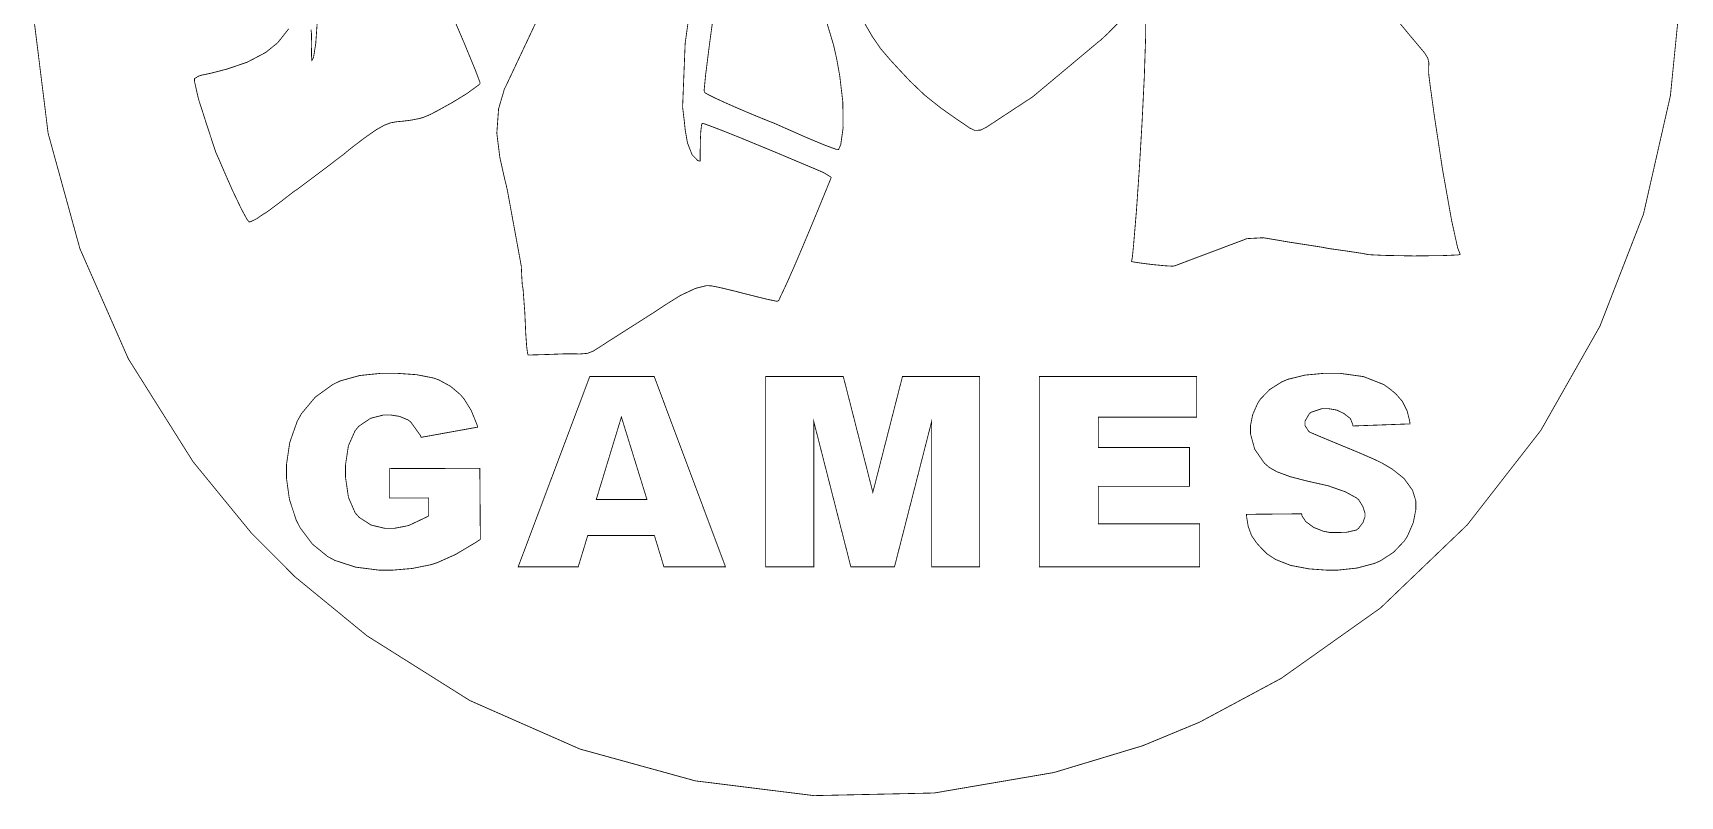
# Model space of a CAD drawing. Header units: millimetres. Extents: x -40 to 105, y -17 to 33.
# Drawn here: x 59.36 to 104.53, y -17.28 to 3.64 of the extents above; entities that cross this region are included whole.
import ezdxf

# ---------------------------------------------------------------- set-up
doc = ezdxf.new("R2010")
doc.units = ezdxf.units.MM

msp = doc.modelspace()

# ---------------------------------------------------------------- linework, layer by layer
at = {"color": 1}
for points in [[(73.537, 4.745, 0.0225, 0.0225, 0), (72.365, 2.261, 0.0225, 0.0225, 0), (72.285, 2.096, 0.0225, 0.0225, 0), (72.127, 1.558, 0.0225, 0.0225, 0), (72.079, 0.89, 0.0225, 0.0225, 0), (72.163, 0.223, 0.0225, 0.0225, 0), (72.28, -0.301, 0.0225, 0.0225, 0), (72.322, -0.475, 0.0225, 0.0225, 0), (72.365, -0.655, 0.0225, 0.0225, 0), (72.708, -2.522, 0.0225, 0.0225, 0), (72.742, -2.71, 0.0225, 0.0225, 0), (72.751, -2.761, 0.0225, 0.0225, 0), (72.762, -3.016, 0.0225, 0.0225, 0), (72.778, -3.28, 0.0225, 0.0225, 0), (72.79, -3.335, 0.0225, 0.0225, 0), (72.8, -3.389, 0.0225, 0.0225, 0), (72.839, -3.925, 0.0225, 0.0225, 0), (72.844, -3.983, 0.0225, 0.0225, 0), (72.848, -4.049, 0.0225, 0.0225, 0), (72.857, -4.253, 0.0225, 0.0225, 0), (72.873, -4.605, 0.0225, 0.0225, 0), (72.897, -4.947, 0.0225, 0.0225, 0), (72.921, -5.134, 0.0225, 0.0225, 0), (72.938, -5.186, 0.0225, 0.0225, 0), (72.996, -5.188, 0.0225, 0.0225, 0), (73.46, -5.175, 0.0225, 0.0225, 0), (73.9, -5.158, 0.0225, 0.0225, 0), (74.047, -5.158, 0.0225, 0.0225, 0), (74.129, -5.158, 0.0225, 0.0225, 0), (74.375, -5.159, 0.0225, 0.0225, 0), (74.568, -5.143, 0.0225, 0.0225, 0), (74.729, -5.078, 0.0225, 0.0225, 0), (74.902, -4.97, 0.0225, 0.0225, 0), (74.959, -4.933, 0.0225, 0.0225, 0), (75.069, -4.86, 0.0225, 0.0225, 0), (76.247, -4.111, 0.0225, 0.0225, 0), (76.363, -4.038, 0.0225, 0.0225, 0), (76.45, -3.982, 0.0225, 0.0225, 0), (76.71, -3.808, 0.0225, 0.0225, 0), (77.114, -3.557, 0.0225, 0.0225, 0), (77.534, -3.36, 0.0225, 0.0225, 0), (77.832, -3.286, 0.0225, 0.0225, 0), (77.93, -3.292, 0.0225, 0.0225, 0), (77.969, -3.294, 0.0225, 0.0225, 0), (78.085, -3.316, 0.0225, 0.0225, 0), (78.324, -3.369, 0.0225, 0.0225, 0), (78.615, -3.44, 0.0225, 0.0225, 0), (78.928, -3.52, 0.0225, 0.0225, 0), (79.232, -3.597, 0.0225, 0.0225, 0), (79.496, -3.661, 0.0225, 0.0225, 0), (79.69, -3.702, 0.0225, 0.0225, 0), (79.763, -3.718, 0.0225, 0.0225, 0), (79.782, -3.71, 0.0225, 0.0225, 0), (79.809, -3.699, 0.0225, 0.0225, 0), (79.868, -3.571, 0.0225, 0.0225, 0), (80.03, -3.228, 0.0225, 0.0225, 0), (80.245, -2.743, 0.0225, 0.0225, 0), (80.486, -2.176, 0.0225, 0.0225, 0), (80.732, -1.59, 0.0225, 0.0225, 0), (80.957, -1.044, 0.0225, 0.0225, 0), (81.138, -0.602, 0.0225, 0.0225, 0), (81.223, -0.393, 0.0225, 0.0225, 0), (81.251, -0.323, 0.0225, 0.0225, 0), (81.222, -0.298, 0.0225, 0.0225, 0), (81.046, -0.19, 0.0225, 0.0225, 0), (80.971, -0.158, 0.0225, 0.0225, 0), (80.749, -0.063, 0.0225, 0.0225, 0), (80.321, 0.117, 0.0225, 0.0225, 0), (79.812, 0.332, 0.0225, 0.0225, 0), (79.267, 0.557, 0.0225, 0.0225, 0), (78.737, 0.775, 0.0225, 0.0225, 0), (78.269, 0.962, 0.0225, 0.0225, 0), (77.911, 1.098, 0.0225, 0.0225, 0), (77.762, 1.152, 0.0225, 0.0225, 0), (77.711, 1.162, 0.0225, 0.0225, 0), (77.694, 1.11, 0.0225, 0.0225, 0), (77.674, 0.944, 0.0225, 0.0225, 0), (77.66, 0.66, 0.0225, 0.0225, 0), (77.658, 0.367, 0.0225, 0.0225, 0), (77.657, 0.184, 0.0225, 0.0225, 0), (77.654, 0.123, 0.0225, 0.0225, 0), (77.591, 0.141, 0.0225, 0.0225, 0), (77.434, 0.304, 0.0225, 0.0225, 0), (77.309, 0.622, 0.0225, 0.0225, 0), (77.247, 0.974, 0.0225, 0.0225, 0), (77.225, 1.186, 0.0225, 0.0225, 0), (77.217, 1.257, 0.0225, 0.0225, 0), (77.175, 1.606, 0.0225, 0.0225, 0), (77.245, 3.355, 0.0225, 0.0225, 0), (77.488, 5.102, 0.0225, 0.0225, 0)], [(78.054, 4.361, 0.0225, 0.0225, 0), (77.922, 3.406, 0.0225, 0.0225, 0), (77.807, 2.497, 0.0225, 0.0225, 0), (77.765, 2.063, 0.0225, 0.0225, 0), (77.774, 2.017, 0.0225, 0.0225, 0), (77.794, 1.996, 0.0225, 0.0225, 0), (77.874, 1.952, 0.0225, 0.0225, 0), (78.07, 1.853, 0.0225, 0.0225, 0), (78.332, 1.733, 0.0225, 0.0225, 0), (78.63, 1.601, 0.0225, 0.0225, 0), (78.934, 1.471, 0.0225, 0.0225, 0), (79.215, 1.353, 0.0225, 0.0225, 0), (79.443, 1.261, 0.0225, 0.0225, 0), (79.551, 1.217, 0.0225, 0.0225, 0), (79.587, 1.203, 0.0225, 0.0225, 0), (79.685, 1.165, 0.0225, 0.0225, 0), (80, 1.026, 0.0225, 0.0225, 0), (80.549, 0.783, 0.0225, 0.0225, 0), (81.085, 0.559, 0.0225, 0.0225, 0), (81.375, 0.454, 0.0225, 0.0225, 0), (81.453, 0.444, 0.0225, 0.0225, 0), (81.512, 0.577, 0.0225, 0.0225, 0), (81.577, 1.028, 0.0225, 0.0225, 0), (81.57, 1.748, 0.0225, 0.0225, 0), (81.485, 2.461, 0.0225, 0.0225, 0), (81.41, 2.883, 0.0225, 0.0225, 0), (81.38, 3.022, 0.0225, 0.0225, 0), (81.32, 3.29, 0.0225, 0.0225, 0), (81.084, 4.082, 0.0225, 0.0225, 0)], [(81.842, 4.462, 0.0225, 0.0225, 0), (82.381, 3.537, 0.0225, 0.0225, 0), (82.583, 3.244, 0.0225, 0.0225, 0), (82.607, 3.208, 0.0225, 0.0225, 0), (82.861, 2.912, 0.0225, 0.0225, 0), (82.892, 2.878, 0.0225, 0.0225, 0), (83.018, 2.74, 0.0225, 0.0225, 0), (83.403, 2.328, 0.0225, 0.0225, 0), (83.821, 1.929, 0.0225, 0.0225, 0), (84.27, 1.573, 0.0225, 0.0225, 0), (84.723, 1.255, 0.0225, 0.0225, 0), (84.877, 1.152, 0.0225, 0.0225, 0), (84.919, 1.124, 0.0225, 0.0225, 0), (85.045, 1.036, 0.0225, 0.0225, 0), (85.187, 0.968, 0.0225, 0.0225, 0), (85.343, 0.975, 0.0225, 0.0225, 0), (85.504, 1.052, 0.0225, 0.0225, 0), (85.553, 1.085, 0.0225, 0.0225, 0), (86.78, 1.891, 0.0225, 0.0225, 0), (88.576, 3.392, 0.0225, 0.0225, 0), (88.643, 3.444, 0.0225, 0.0225, 0), (88.83, 3.618, 0.0225, 0.0225, 0), (89.141, 3.934, 0.0225, 0.0225, 0)], [(89.881, 4.327, 0.0225, 0.0225, 0), (89.875, 3.517, 0.0225, 0.0225, 0), (89.838, 2.417, 0.0225, 0.0225, 0), (89.776, 1.165, 0.0225, 0.0225, 0), (89.701, -0.103, 0.0225, 0.0225, 0), (89.622, -1.248, 0.0225, 0.0225, 0), (89.548, -2.134, 0.0225, 0.0225, 0), (89.512, -2.504, 0.0225, 0.0225, 0), (89.488, -2.625, 0.0225, 0.0225, 0), (89.534, -2.636, 0.0225, 0.0225, 0), (89.723, -2.666, 0.0225, 0.0225, 0), (90.074, -2.711, 0.0225, 0.0225, 0), (90.425, -2.744, 0.0225, 0.0225, 0), (90.613, -2.754, 0.0225, 0.0225, 0), (90.66, -2.749, 0.0225, 0.0225, 0), (92.562, -2.034, 0.0225, 0.0225, 0), (92.647, -1.999, 0.0225, 0.0225, 0), (93.105, -1.974, 0.0225, 0.0225, 0), (93.571, -2.053, 0.0225, 0.0225, 0), (93.66, -2.068, 0.0225, 0.0225, 0), (93.761, -2.086, 0.0225, 0.0225, 0), (94.703, -2.232, 0.0225, 0.0225, 0), (94.791, -2.249, 0.0225, 0.0225, 0), (94.888, -2.268, 0.0225, 0.0225, 0), (95.355, -2.334, 0.0225, 0.0225, 0), (95.825, -2.404, 0.0225, 0.0225, 0), (95.923, -2.424, 0.0225, 0.0225, 0), (95.99, -2.438, 0.0225, 0.0225, 0), (96.409, -2.458, 0.0225, 0.0225, 0), (97.233, -2.473, 0.0225, 0.0225, 0), (98.047, -2.463, 0.0225, 0.0225, 0), (98.449, -2.445, 0.0225, 0.0225, 0), (98.503, -2.429, 0.0225, 0.0225, 0), (98.434, -2.253, 0.0225, 0.0225, 0), (98.268, -1.503, 0.0225, 0.0225, 0), (98.015, -0.082, 0.0225, 0.0225, 0), (97.791, 1.387, 0.0225, 0.0225, 0), (97.677, 2.213, 0.0225, 0.0225, 0), (97.648, 2.45, 0.0225, 0.0225, 0), (97.641, 2.505, 0.0225, 0.0225, 0), (97.638, 2.671, 0.0225, 0.0225, 0), (97.644, 2.818, 0.0225, 0.0225, 0), (97.615, 2.948, 0.0225, 0.0225, 0), (97.532, 3.083, 0.0225, 0.0225, 0), (97.5, 3.123, 0.0225, 0.0225, 0), (97.109, 3.589, 0.0225, 0.0225, 0), (97.081, 3.623, 0.0225, 0.0225, 0), (96.776, 3.99, 0.0225, 0.0225, 0)], [(66.37, 3.753, 0.0225, 0.0225, 0), (66.147, 3.468, 0.0225, 0.0225, 0), (66.06, 3.363, 0.0225, 0.0225, 0), (65.737, 3.103, 0.0225, 0.0225, 0), (65.235, 2.839, 0.0225, 0.0225, 0), (64.684, 2.651, 0.0225, 0.0225, 0), (64.266, 2.543, 0.0225, 0.0225, 0), (64.126, 2.512, 0.0225, 0.0225, 0), (64.097, 2.505, 0.0225, 0.0225, 0), (64.009, 2.488, 0.0225, 0.0225, 0), (63.94, 2.472, 0.0225, 0.0225, 0), (63.879, 2.444, 0.0225, 0.0225, 0), (63.808, 2.401, 0.0225, 0.0225, 0), (63.785, 2.386, 0.0225, 0.0225, 0), (63.79, 2.295, 0.0225, 0.0225, 0), (63.895, 1.831, 0.0225, 0.0225, 0), (64.039, 1.386, 0.0225, 0.0225, 0), (64.065, 1.303, 0.0225, 0.0225, 0), (64.093, 1.215, 0.0225, 0.0225, 0), (64.37, 0.37, 0.0225, 0.0225, 0), (64.407, 0.288, 0.0225, 0.0225, 0), (64.453, 0.185, 0.0225, 0.0225, 0), (64.589, -0.131, 0.0225, 0.0225, 0), (64.826, -0.671, 0.0225, 0.0225, 0), (65.074, -1.189, 0.0225, 0.0225, 0), (65.226, -1.468, 0.0225, 0.0225, 0), (65.286, -1.542, 0.0225, 0.0225, 0), (65.331, -1.532, 0.0225, 0.0225, 0), (65.495, -1.453, 0.0225, 0.0225, 0), (65.652, -1.342, 0.0225, 0.0225, 0), (65.693, -1.318, 0.0225, 0.0225, 0), (65.775, -1.269, 0.0225, 0.0225, 0), (66.152, -0.986, 0.0225, 0.0225, 0), (66.524, -0.699, 0.0225, 0.0225, 0), (66.604, -0.648, 0.0225, 0.0225, 0), (67.504, 0.027, 0.0225, 0.0225, 0), (67.539, 0.056, 0.0225, 0.0225, 0), (67.682, 0.165, 0.0225, 0.0225, 0), (67.828, 0.274, 0.0225, 0.0225, 0), (67.865, 0.302, 0.0225, 0.0225, 0), (67.881, 0.314, 0.0225, 0.0225, 0), (68.019, 0.431, 0.0225, 0.0225, 0), (68.037, 0.445, 0.0225, 0.0225, 0), (68.142, 0.528, 0.0225, 0.0225, 0), (68.462, 0.77, 0.0225, 0.0225, 0), (68.77, 0.985, 0.0225, 0.0225, 0), (68.996, 1.112, 0.0225, 0.0225, 0), (69.171, 1.177, 0.0225, 0.0225, 0), (69.328, 1.205, 0.0225, 0.0225, 0), (69.499, 1.22, 0.0225, 0.0225, 0), (69.715, 1.247, 0.0225, 0.0225, 0), (69.939, 1.291, 0.0225, 0.0225, 0), (70.012, 1.31, 0.0225, 0.0225, 0), (70.057, 1.322, 0.0225, 0.0225, 0), (70.246, 1.4, 0.0225, 0.0225, 0), (70.416, 1.49, 0.0225, 0.0225, 0), (70.452, 1.508, 0.0225, 0.0225, 0), (70.861, 1.735, 0.0225, 0.0225, 0), (70.923, 1.772, 0.0225, 0.0225, 0), (71.256, 1.977, 0.0225, 0.0225, 0), (71.567, 2.202, 0.0225, 0.0225, 0), (71.618, 2.25, 0.0225, 0.0225, 0), (71.615, 2.289, 0.0225, 0.0225, 0), (71.488, 2.625, 0.0225, 0.0225, 0), (71.202, 3.32, 0.0225, 0.0225, 0), (70.894, 4.043, 0.0225, 0.0225, 0)], [(67.162, 4.052, 0.0225, 0.0225, 0), (67.112, 3.349, 0.0225, 0.0225, 0), (67.053, 2.977, 0.0225, 0.0225, 0), (67.006, 2.884, 0.0225, 0.0225, 0), (66.999, 2.93, 0.0225, 0.0225, 0), (66.992, 3.336, 0.0225, 0.0225, 0), (66.993, 3.38, 0.0225, 0.0225, 0), (66.994, 3.445, 0.0225, 0.0225, 0), (66.994, 3.64, 0.0225, 0.0225, 0), (66.98, 3.734, 0.0225, 0.0225, 0)]]:
    msp.add_lwpolyline(points, format="xyseb", dxfattribs=at)
at = {"color": 0}
msp.add_lwpolyline([(104.522, 4.452, 0.0225, 0.0225, 0), (104.269, 1.92, 0.0225, 0.0225, 0), (103.53, -1.328, 0.0225, 0.0225, 0), (102.335, -4.401, 0.0225, 0.0225, 0), (100.715, -7.255, 0.0225, 0.0225, 0), (98.698, -9.844, 0.0225, 0.0225, 0), (96.316, -12.124, 0.0225, 0.0225, 0), (93.598, -14.05, 0.0225, 0.0225, 0), (91.356, -15.253, 0.0225, 0.0225, 0), (90.576, -15.576, 0.0225, 0.0225, 0), (89.796, -15.899, 0.0225, 0.0225, 0), (87.359, -16.634, 0.0225, 0.0225, 0), (84.076, -17.195, 0.0225, 0.0225, 0), (80.779, -17.267, 0.0225, 0.0225, 0), (77.523, -16.862, 0.0225, 0.0225, 0), (74.359, -15.99, 0.0225, 0.0225, 0), (71.34, -14.661, 0.0225, 0.0225, 0), (68.521, -12.888, 0.0225, 0.0225, 0), (66.552, -11.276, 0.0225, 0.0225, 0), (65.955, -10.679, 0.0225, 0.0225, 0), (65.358, -10.082, 0.0225, 0.0225, 0), (63.746, -8.112, 0.0225, 0.0225, 0), (61.972, -5.293, 0.0225, 0.0225, 0), (60.644, -2.275, 0.0225, 0.0225, 0), (59.772, 0.889, 0.0225, 0.0225, 0), (59.367, 4.146, 0.0225, 0.0225, 0)], format="xyseb", dxfattribs=at)
for points in [[(69.132, -9.108, 0.0225, 0.0225, 0), (69.132, -8.302, 0.0225, 0.0225, 0), (71.613, -8.295, 0.0225, 0.0225, 0), (71.627, -10.242, 0.0225, 0.0225, 0), (71.507, -10.323, 0.0225, 0.0225, 0), (70.952, -10.653, 0.0225, 0.0225, 0), (70.452, -10.878, 0.0225, 0.0225, 0), (70.361, -10.908, 0.0225, 0.0225, 0), (70.269, -10.938, 0.0225, 0.0225, 0), (69.759, -11.04, 0.0225, 0.0225, 0), (69.232, -11.085, 0.0225, 0.0225, 0), (69.056, -11.085, 0.0225, 0.0225, 0), (68.845, -11.085, 0.0225, 0.0225, 0), (68.212, -11.005, 0.0225, 0.0225, 0), (67.638, -10.82, 0.0225, 0.0225, 0), (67.541, -10.767, 0.0225, 0.0225, 0), (67.443, -10.715, 0.0225, 0.0225, 0), (67.021, -10.373, 0.0225, 0.0225, 0), (66.687, -9.928, 0.0225, 0.0225, 0), (66.633, -9.824, 0.0225, 0.0225, 0), (66.579, -9.72, 0.0225, 0.0225, 0), (66.391, -9.152, 0.0225, 0.0225, 0), (66.311, -8.578, 0.0225, 0.0225, 0), (66.311, -8.387, 0.0225, 0.0225, 0), (66.311, -8.186, 0.0225, 0.0225, 0), (66.399, -7.587, 0.0225, 0.0225, 0), (66.604, -7.005, 0.0225, 0.0225, 0), (66.663, -6.9, 0.0225, 0.0225, 0), (66.722, -6.795, 0.0225, 0.0225, 0), (67.097, -6.345, 0.0225, 0.0225, 0), (67.581, -5.996, 0.0225, 0.0225, 0), (67.695, -5.941, 0.0225, 0.0225, 0), (67.783, -5.899, 0.0225, 0.0225, 0), (68.317, -5.751, 0.0225, 0.0225, 0), (68.921, -5.689, 0.0225, 0.0225, 0), (69.123, -5.689, 0.0225, 0.0225, 0), (69.312, -5.689, 0.0225, 0.0225, 0), (69.878, -5.728, 0.0225, 0.0225, 0), (70.344, -5.819, 0.0225, 0.0225, 0), (70.416, -5.845, 0.0225, 0.0225, 0), (70.488, -5.871, 0.0225, 0.0225, 0), (70.808, -6.045, 0.0225, 0.0225, 0), (71.081, -6.276, 0.0225, 0.0225, 0), (71.128, -6.331, 0.0225, 0.0225, 0), (71.175, -6.386, 0.0225, 0.0225, 0), (71.375, -6.705, 0.0225, 0.0225, 0), (71.529, -7.082, 0.0225, 0.0225, 0), (71.553, -7.166, 0.0225, 0.0225, 0), (70.001, -7.446, 0.0225, 0.0225, 0), (69.984, -7.396, 0.0225, 0.0225, 0), (69.712, -7.017, 0.0225, 0.0225, 0), (69.674, -6.991, 0.0225, 0.0225, 0), (69.636, -6.965, 0.0225, 0.0225, 0), (69.413, -6.872, 0.0225, 0.0225, 0), (69.17, -6.833, 0.0225, 0.0225, 0), (69.089, -6.833, 0.0225, 0.0225, 0), (68.97, -6.833, 0.0225, 0.0225, 0), (68.613, -6.925, 0.0225, 0.0225, 0), (68.296, -7.14, 0.0225, 0.0225, 0), (68.244, -7.202, 0.0225, 0.0225, 0), (68.192, -7.263, 0.0225, 0.0225, 0), (68.008, -7.677, 0.0225, 0.0225, 0), (67.93, -8.195, 0.0225, 0.0225, 0), (67.93, -8.367, 0.0225, 0.0225, 0), (67.93, -8.548, 0.0225, 0.0225, 0), (68.009, -9.092, 0.0225, 0.0225, 0), (68.194, -9.516, 0.0225, 0.0225, 0), (68.248, -9.576, 0.0225, 0.0225, 0), (68.3, -9.637, 0.0225, 0.0225, 0), (68.628, -9.849, 0.0225, 0.0225, 0), (69.008, -9.94, 0.0225, 0.0225, 0), (69.135, -9.94, 0.0225, 0.0225, 0), (69.264, -9.94, 0.0225, 0.0225, 0), (69.609, -9.875, 0.0225, 0.0225, 0), (69.65, -9.862, 0.0225, 0.0225, 0), (69.691, -9.849, 0.0225, 0.0225, 0), (70.158, -9.628, 0.0225, 0.0225, 0), (70.212, -9.597, 0.0225, 0.0225, 0), (70.212, -9.108, 0.0225, 0.0225, 0), (69.132, -9.108, 0.0225, 0.0225, 0)], [(76.401, -10.136, 0.0225, 0.0225, 0), (74.573, -10.136, 0.0225, 0.0225, 0), (74.311, -10.997, 0.0225, 0.0225, 0), (72.664, -10.997, 0.0225, 0.0225, 0), (74.629, -5.776, 0.0225, 0.0225, 0), (76.395, -5.776, 0.0225, 0.0225, 0), (78.352, -10.997, 0.0225, 0.0225, 0), (76.663, -10.997, 0.0225, 0.0225, 0), (76.401, -10.136, 0.0225, 0.0225, 0)], [(79.455, -5.776, 0.0225, 0.0225, 0), (81.582, -5.776, 0.0225, 0.0225, 0), (82.393, -8.953, 0.0225, 0.0225, 0), (83.206, -5.776, 0.0225, 0.0225, 0), (85.324, -5.776, 0.0225, 0.0225, 0), (85.324, -10.997, 0.0225, 0.0225, 0), (84.004, -10.997, 0.0225, 0.0225, 0), (84.004, -7.017, 0.0225, 0.0225, 0), (82.986, -10.997, 0.0225, 0.0225, 0), (81.79, -10.997, 0.0225, 0.0225, 0), (80.774, -7.017, 0.0225, 0.0225, 0), (80.774, -10.997, 0.0225, 0.0225, 0), (79.455, -10.997, 0.0225, 0.0225, 0), (79.455, -5.776, 0.0225, 0.0225, 0)], [(86.959, -5.776, 0.0225, 0.0225, 0), (91.276, -5.776, 0.0225, 0.0225, 0), (91.276, -6.892, 0.0225, 0.0225, 0), (88.578, -6.892, 0.0225, 0.0225, 0), (88.578, -7.723, 0.0225, 0.0225, 0), (91.079, -7.723, 0.0225, 0.0225, 0), (91.079, -8.787, 0.0225, 0.0225, 0), (88.578, -8.787, 0.0225, 0.0225, 0), (88.578, -9.816, 0.0225, 0.0225, 0), (91.356, -9.816, 0.0225, 0.0225, 0), (91.356, -10.997, 0.0225, 0.0225, 0), (86.959, -10.997, 0.0225, 0.0225, 0), (86.959, -5.776, 0.0225, 0.0225, 0)], [(92.64, -9.556, 0.0225, 0.0225, 0), (94.156, -9.542, 0.0225, 0.0225, 0), (94.163, -9.596, 0.0225, 0.0225, 0), (94.263, -9.751, 0.0225, 0.0225, 0), (94.482, -9.914, 0.0225, 0.0225, 0), (94.749, -10.019, 0.0225, 0.0225, 0), (94.939, -10.056, 0.0225, 0.0225, 0), (95.002, -10.056, 0.0225, 0.0225, 0), (95.098, -10.056, 0.0225, 0.0225, 0), (95.385, -10.048, 0.0225, 0.0225, 0), (95.658, -9.986, 0.0225, 0.0225, 0), (95.69, -9.96, 0.0225, 0.0225, 0), (95.72, -9.933, 0.0225, 0.0225, 0), (95.836, -9.781, 0.0225, 0.0225, 0), (95.89, -9.628, 0.0225, 0.0225, 0), (95.89, -9.578, 0.0225, 0.0225, 0), (95.89, -9.52, 0.0225, 0.0225, 0), (95.835, -9.346, 0.0225, 0.0225, 0), (95.723, -9.163, 0.0225, 0.0225, 0), (95.694, -9.136, 0.0225, 0.0225, 0), (95.664, -9.109, 0.0225, 0.0225, 0), (95.35, -8.938, 0.0225, 0.0225, 0), (94.88, -8.773, 0.0225, 0.0225, 0), (94.772, -8.749, 0.0225, 0.0225, 0), (94.647, -8.721, 0.0225, 0.0225, 0), (94.272, -8.636, 0.0225, 0.0225, 0), (93.838, -8.523, 0.0225, 0.0225, 0), (93.481, -8.391, 0.0225, 0.0225, 0), (93.268, -8.272, 0.0225, 0.0225, 0), (93.208, -8.22, 0.0225, 0.0225, 0), (93.132, -8.154, 0.0225, 0.0225, 0), (92.867, -7.771, 0.0225, 0.0225, 0), (92.753, -7.352, 0.0225, 0.0225, 0), (92.753, -7.214, 0.0225, 0.0225, 0), (92.753, -7.116, 0.0225, 0.0225, 0), (92.811, -6.824, 0.0225, 0.0225, 0), (92.947, -6.515, 0.0225, 0.0225, 0), (92.986, -6.456, 0.0225, 0.0225, 0), (93.025, -6.396, 0.0225, 0.0225, 0), (93.278, -6.135, 0.0225, 0.0225, 0), (93.609, -5.926, 0.0225, 0.0225, 0), (93.687, -5.893, 0.0225, 0.0225, 0), (93.765, -5.858, 0.0225, 0.0225, 0), (94.242, -5.74, 0.0225, 0.0225, 0), (94.788, -5.689, 0.0225, 0.0225, 0), (94.971, -5.689, 0.0225, 0.0225, 0), (95.191, -5.689, 0.0225, 0.0225, 0), (95.852, -5.781, 0.0225, 0.0225, 0), (96.408, -5.999, 0.0225, 0.0225, 0), (96.496, -6.062, 0.0225, 0.0225, 0), (96.557, -6.105, 0.0225, 0.0225, 0), (96.732, -6.248, 0.0225, 0.0225, 0), (96.917, -6.459, 0.0225, 0.0225, 0), (97.049, -6.725, 0.0225, 0.0225, 0), (97.116, -6.988, 0.0225, 0.0225, 0), (97.127, -7.077, 0.0225, 0.0225, 0), (95.562, -7.134, 0.0225, 0.0225, 0), (95.552, -7.081, 0.0225, 0.0225, 0), (95.489, -6.928, 0.0225, 0.0225, 0), (95.382, -6.846, 0.0225, 0.0225, 0), (95.35, -6.82, 0.0225, 0.0225, 0), (95.317, -6.793, 0.0225, 0.0225, 0), (95.118, -6.698, 0.0225, 0.0225, 0), (94.89, -6.659, 0.0225, 0.0225, 0), (94.814, -6.659, 0.0225, 0.0225, 0), (94.707, -6.659, 0.0225, 0.0225, 0), (94.413, -6.757, 0.0225, 0.0225, 0), (94.39, -6.777, 0.0225, 0.0225, 0), (94.366, -6.797, 0.0225, 0.0225, 0), (94.247, -7, 0.0225, 0.0225, 0), (94.247, -7.068, 0.0225, 0.0225, 0), (94.247, -7.124, 0.0225, 0.0225, 0), (94.344, -7.274, 0.0225, 0.0225, 0), (94.363, -7.292, 0.0225, 0.0225, 0), (94.377, -7.304, 0.0225, 0.0225, 0), (94.446, -7.333, 0.0225, 0.0225, 0), (94.633, -7.413, 0.0225, 0.0225, 0), (94.894, -7.522, 0.0225, 0.0225, 0), (95.201, -7.649, 0.0225, 0.0225, 0), (95.525, -7.782, 0.0225, 0.0225, 0), (95.834, -7.912, 0.0225, 0.0225, 0), (96.102, -8.029, 0.0225, 0.0225, 0), (96.249, -8.096, 0.0225, 0.0225, 0), (96.297, -8.121, 0.0225, 0.0225, 0), (96.386, -8.166, 0.0225, 0.0225, 0), (96.644, -8.32, 0.0225, 0.0225, 0), (96.963, -8.574, 0.0225, 0.0225, 0), (97.197, -8.896, 0.0225, 0.0225, 0), (97.288, -9.197, 0.0225, 0.0225, 0), (97.288, -9.297, 0.0225, 0.0225, 0), (97.288, -9.417, 0.0225, 0.0225, 0), (97.218, -9.779, 0.0225, 0.0225, 0), (97.057, -10.152, 0.0225, 0.0225, 0), (97.011, -10.223, 0.0225, 0.0225, 0), (96.964, -10.293, 0.0225, 0.0225, 0), (96.677, -10.595, 0.0225, 0.0225, 0), (96.317, -10.829, 0.0225, 0.0225, 0), (96.234, -10.865, 0.0225, 0.0225, 0), (96.151, -10.902, 0.0225, 0.0225, 0), (95.672, -11.029, 0.0225, 0.0225, 0), (95.152, -11.085, 0.0225, 0.0225, 0), (94.979, -11.085, 0.0225, 0.0225, 0), (94.825, -11.085, 0.0225, 0.0225, 0), (94.364, -11.052, 0.0225, 0.0225, 0), (93.852, -10.956, 0.0225, 0.0225, 0), (93.442, -10.795, 0.0225, 0.0225, 0), (93.201, -10.638, 0.0225, 0.0225, 0), (93.135, -10.571, 0.0225, 0.0225, 0), (93.079, -10.516, 0.0225, 0.0225, 0), (92.92, -10.342, 0.0225, 0.0225, 0), (92.777, -10.133, 0.0225, 0.0225, 0), (92.689, -9.889, 0.0225, 0.0225, 0), (92.647, -9.64, 0.0225, 0.0225, 0), (92.64, -9.556, 0.0225, 0.0225, 0)], [(76.197, -9.149, 0.0225, 0.0225, 0), (75.496, -6.889, 0.0225, 0.0225, 0), (74.807, -9.149, 0.0225, 0.0225, 0), (76.197, -9.149, 0.0225, 0.0225, 0)]]:
    msp.add_lwpolyline(points, format="xyseb", close=True, dxfattribs=at)

doc.saveas('drawing.dxf')
